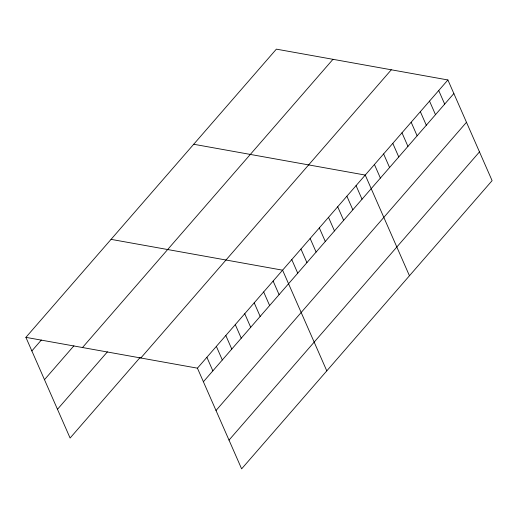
<?xml version="1.0" encoding="UTF-8"?>
<svg xmlns="http://www.w3.org/2000/svg" width="518" height="518" viewBox="0 0 518 518"><rect width="100%" height="100%" fill="white"/><g stroke="black" fill="none" stroke-linecap="round" stroke-linejoin="round"><path stroke-width="0.78" d="M25.9 337.354L276.372 49.145L447.902 79.96L492.1 180.646L241.628 468.855L197.429 368.168L25.9 337.354L70.098 438.04L140.015 357.588M31.863 350.932L41.323 340.048M44.477 379.675L73.919 345.804M82.504 347.526L332.977 59.317M57.479 409.291L107.42 351.832M140.825 358.003L391.297 69.794M197.429 368.168L447.902 79.96M203.393 381.747L453.865 93.538M216.012 410.496L466.478 122.287M229.014 440.112L479.48 151.903M193.713 144.257L365.248 175.071L409.447 275.757M111.059 239.361L282.595 270.182L326.787 370.862M438.72 90.527L444.677 104.112M429.532 101.094L435.496 114.679M420.351 111.668L426.314 125.246M411.169 122.235L417.126 135.813M401.981 132.802L407.944 146.38M392.799 143.369L398.763 156.948M383.618 153.937L389.575 167.515M374.43 164.504L380.393 178.082M356.067 185.638L362.024 199.216M346.879 196.205L352.842 209.784M337.697 206.773L343.654 220.351M328.509 217.34L334.473 230.918M319.328 227.907L325.291 241.485M310.146 238.474L316.103 252.052M300.958 249.041L306.921 262.62M291.776 259.609L297.74 273.193M273.128 281.067L279.092 294.645M263.668 291.958L269.625 305.536M254.208 302.842L260.166 316.42M244.742 313.733L250.706 327.311M235.282 324.618L241.239 338.196M225.822 335.509L231.779 349.087M216.356 346.393L222.319 359.971M206.896 357.284L212.853 370.862"/></g></svg>
